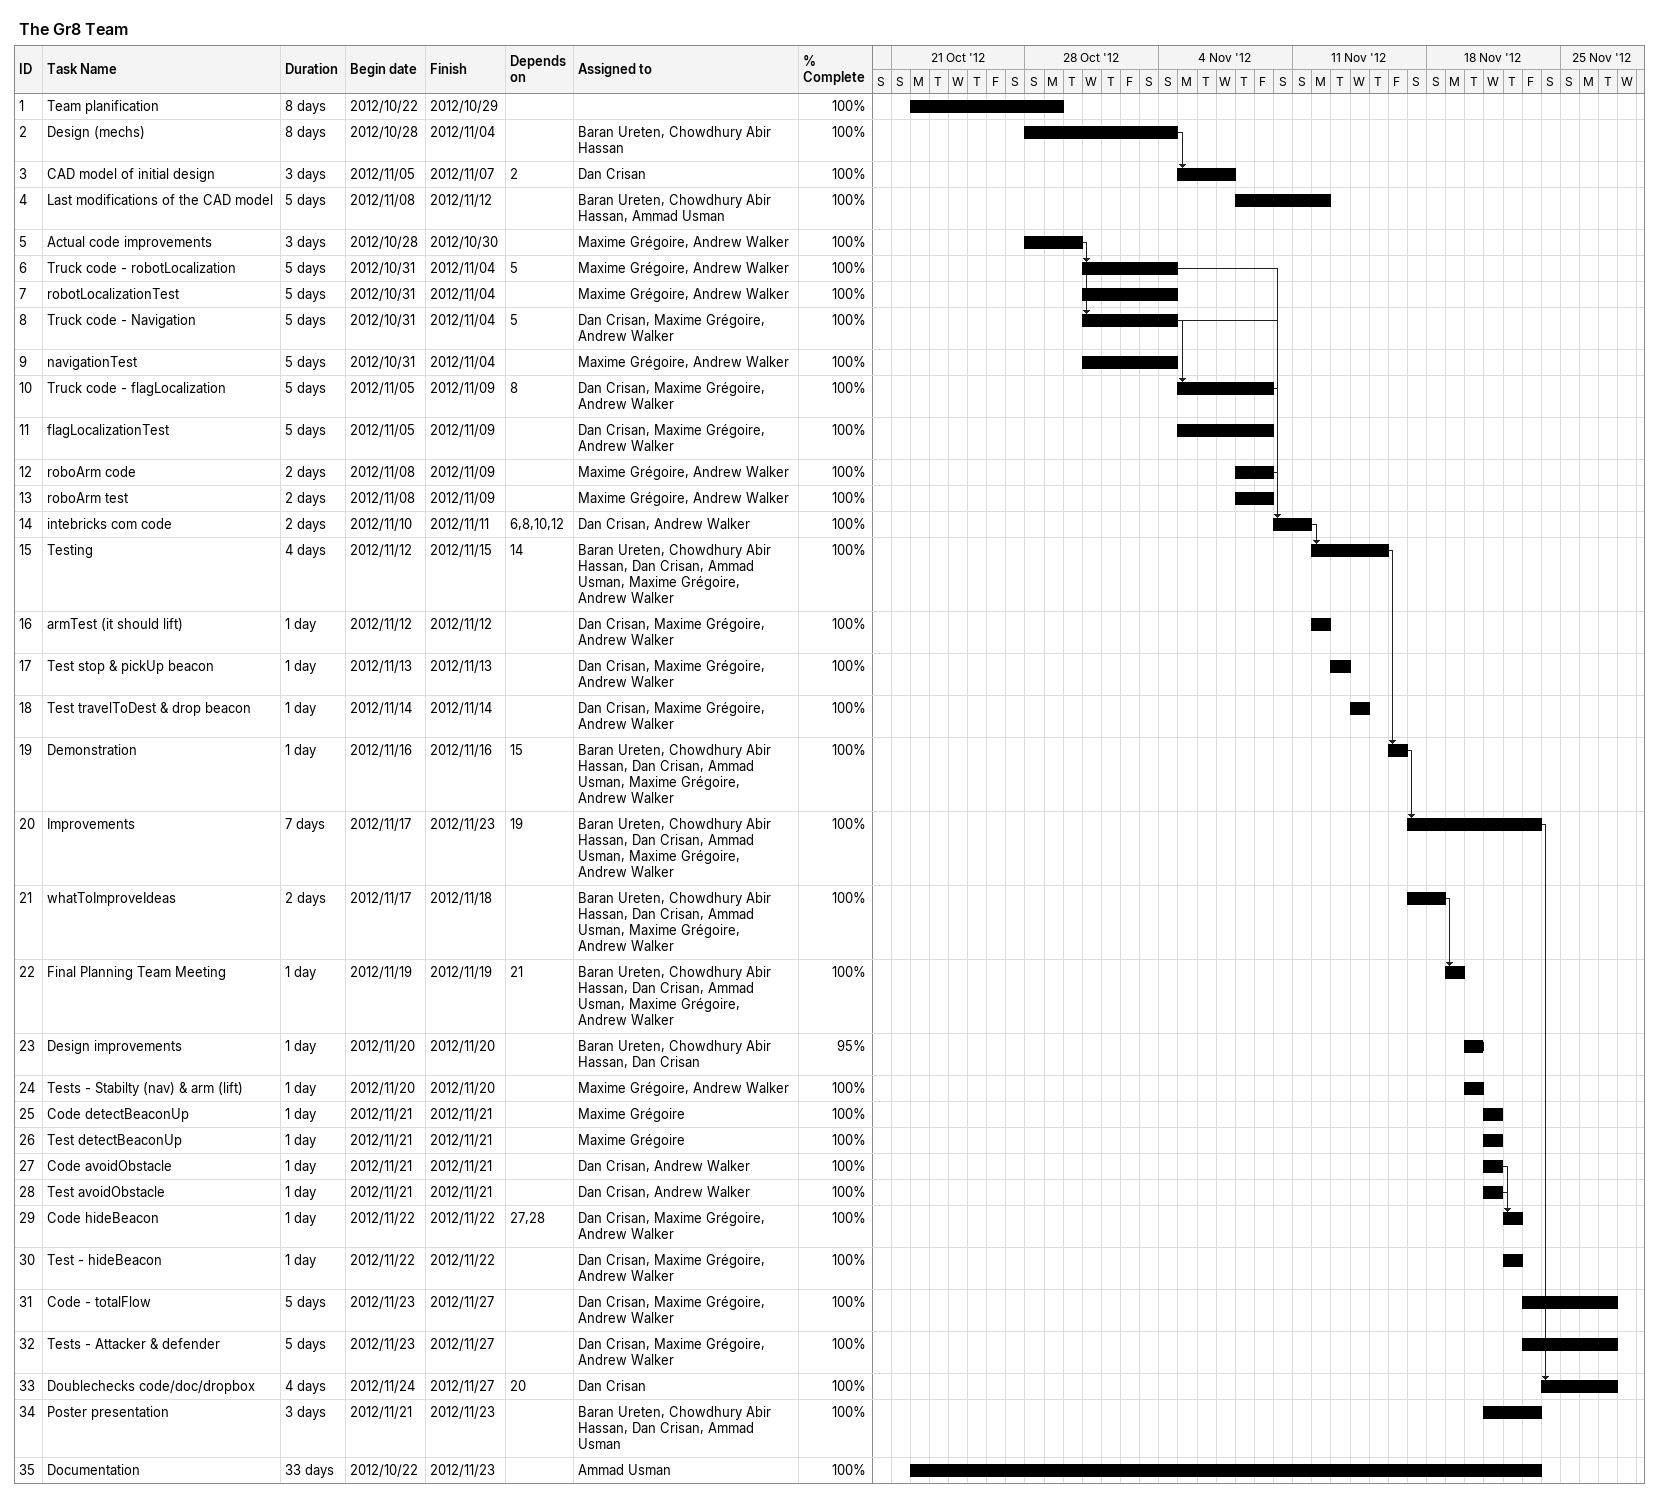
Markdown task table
The Gr8 Team

| ID | Task | Duration | Start | Finish | Predecessors | Resources | % complete |
|---|---|---|---|---|---|---|---|
| 1 | Team planification | 8d | 2012-10-22 | 2012-10-29 |  |  | 100 |
| 2 | Design (mechs) | 8d | 2012-10-28 | 2012-11-04 |  | Baran Ureten, Chowdhury Abir Hassan | 100 |
| 3 | CAD model of initial design | 3d | 2012-11-05 | 2012-11-07 | 2 | Dan Crisan | 100 |
| 4 | Last modifications of the CAD model | 5d | 2012-11-08 | 2012-11-12 |  | Baran Ureten, Chowdhury Abir Hassan, Ammad Usman | 100 |
| 5 | Actual code improvements | 3d | 2012-10-28 | 2012-10-30 |  | Maxime Grégoire, Andrew Walker | 100 |
| 6 | Truck code - robotLocalization | 5d | 2012-10-31 | 2012-11-04 | 5 | Maxime Grégoire, Andrew Walker | 100 |
| 7 | robotLocalizationTest | 5d | 2012-10-31 | 2012-11-04 |  | Maxime Grégoire, Andrew Walker | 100 |
| 8 | Truck code - Navigation | 5d | 2012-10-31 | 2012-11-04 | 5 | Dan Crisan, Maxime Grégoire, Andrew Walker | 100 |
| 9 | navigationTest | 5d | 2012-10-31 | 2012-11-04 |  | Maxime Grégoire, Andrew Walker | 100 |
| 10 | Truck code - flagLocalization | 5d | 2012-11-05 | 2012-11-09 | 8 | Dan Crisan, Maxime Grégoire, Andrew Walker | 100 |
| 11 | flagLocalizationTest | 5d | 2012-11-05 | 2012-11-09 |  | Dan Crisan, Maxime Grégoire, Andrew Walker | 100 |
| 12 | roboArm code | 2d | 2012-11-08 | 2012-11-09 |  | Maxime Grégoire, Andrew Walker | 100 |
| 13 | roboArm test | 2d | 2012-11-08 | 2012-11-09 |  | Maxime Grégoire, Andrew Walker | 100 |
| 14 | intebricks com code | 2d | 2012-11-10 | 2012-11-11 | 6, 8, 10, 12 | Dan Crisan, Andrew Walker | 100 |
| 15 | Testing | 4d | 2012-11-12 | 2012-11-15 | 14 | Baran Ureten, Chowdhury Abir Hassan, Dan Crisan, Ammad Usman, Maxime Grégoire, Andrew Walker | 100 |
| 16 | armTest (it should lift) | 1d | 2012-11-12 | 2012-11-12 |  | Dan Crisan, Maxime Grégoire, Andrew Walker | 100 |
| 17 | Test stop & pickUp beacon | 1d | 2012-11-13 | 2012-11-13 |  | Dan Crisan, Maxime Grégoire, Andrew Walker | 100 |
| 18 | Test travelToDest & drop beacon | 1d | 2012-11-14 | 2012-11-14 |  | Dan Crisan, Maxime Grégoire, Andrew Walker | 100 |
| 19 | Demonstration | 1d | 2012-11-16 | 2012-11-16 | 15 | Baran Ureten, Chowdhury Abir Hassan, Dan Crisan, Ammad Usman, Maxime Grégoire, Andrew Walker | 100 |
| 20 | Improvements | 7d | 2012-11-17 | 2012-11-23 | 19 | Baran Ureten, Chowdhury Abir Hassan, Dan Crisan, Ammad Usman, Maxime Grégoire, Andrew Walker | 100 |
| 21 | whatToImproveIdeas | 2d | 2012-11-17 | 2012-11-18 |  | Baran Ureten, Chowdhury Abir Hassan, Dan Crisan, Ammad Usman, Maxime Grégoire, Andrew Walker | 100 |
| 22 | Final Planning Team Meeting | 1d | 2012-11-19 | 2012-11-19 | 21 | Baran Ureten, Chowdhury Abir Hassan, Dan Crisan, Ammad Usman, Maxime Grégoire, Andrew Walker | 100 |
| 23 | Design improvements | 1d | 2012-11-20 | 2012-11-20 |  | Baran Ureten, Chowdhury Abir Hassan, Dan Crisan | 95 |
| 24 | Tests - Stabilty (nav) & arm (lift) | 1d | 2012-11-20 | 2012-11-20 |  | Maxime Grégoire, Andrew Walker | 100 |
| 25 | Code detectBeaconUp | 1d | 2012-11-21 | 2012-11-21 |  | Maxime Grégoire | 100 |
| 26 | Test detectBeaconUp | 1d | 2012-11-21 | 2012-11-21 |  | Maxime Grégoire | 100 |
| 27 | Code avoidObstacle | 1d | 2012-11-21 | 2012-11-21 |  | Dan Crisan, Andrew Walker | 100 |
| 28 | Test avoidObstacle | 1d | 2012-11-21 | 2012-11-21 |  | Dan Crisan, Andrew Walker | 100 |
| 29 | Code hideBeacon | 1d | 2012-11-22 | 2012-11-22 | 27, 28 | Dan Crisan, Maxime Grégoire, Andrew Walker | 100 |
| 30 | Test - hideBeacon | 1d | 2012-11-22 | 2012-11-22 |  | Dan Crisan, Maxime Grégoire, Andrew Walker | 100 |
| 31 | Code - totalFlow | 5d | 2012-11-23 | 2012-11-27 |  | Dan Crisan, Maxime Grégoire, Andrew Walker | 100 |
| 32 | Tests - Attacker & defender | 5d | 2012-11-23 | 2012-11-27 |  | Dan Crisan, Maxime Grégoire, Andrew Walker | 100 |
| 33 | Doublechecks code/doc/dropbox | 4d | 2012-11-24 | 2012-11-27 | 20 | Dan Crisan | 100 |
| 34 | Poster presentation | 3d | 2012-11-21 | 2012-11-23 |  | Baran Ureten, Chowdhury Abir Hassan, Dan Crisan, Ammad Usman | 100 |
| 35 | Documentation | 33d | 2012-10-22 | 2012-11-23 |  | Ammad Usman | 100 |
